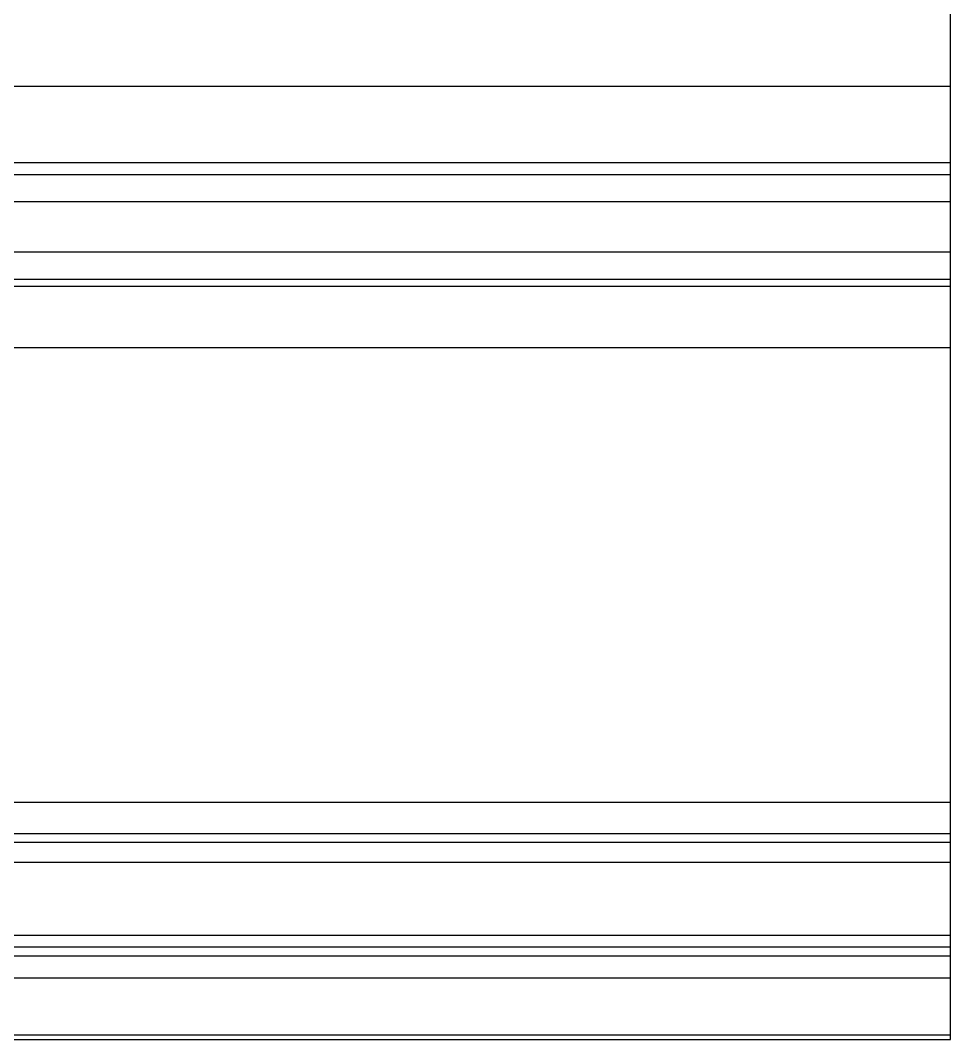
# Model space of a CAD drawing. Header units: centimetres. Extents: x 470464 to 524273, y 49611 to 59074.
# Drawn here: x 509044.5 to 509064.81, y 50568.41 to 50590.66 of the extents above; entities that cross this region are included whole.
import ezdxf

# ---------------------------------------------------------------- set-up
doc = ezdxf.new("R2010")
doc.units = ezdxf.units.CM
doc.header["$MEASUREMENT"] = 0
doc.layers.add('vinç', color=7, linetype='Continuous')

# ---------------------------------------------------------------- blocks, each defined once
blk = doc.blocks.new('dytjtyjtydhrshtjy')
at = {"color": 2, "linetype": 'Continuous', "lineweight": 25}
for p, q in [((427789.423, 68779.281), (427969.818, 68779.281)), ((427789.423, 68777.612), (427969.818, 68777.612)), ((427798.918, 68777.352), (427969.818, 68777.352)), ((427969.818, 68776.754), (427798.918, 68776.754)), ((427798.918, 68775.659), (427969.818, 68775.659)), ((427969.818, 68775.06), (427798.918, 68775.06)), ((427789.423, 68774.91), (427969.818, 68774.91)), ((427969.818, 68773.569), (427789.423, 68773.569)), ((427789.423, 68763.644), (427969.818, 68763.644)), ((427789.423, 68762.96), (427969.818, 68762.96)), ((427798.918, 68762.771), (427969.818, 68762.771)), ((427969.818, 68762.331), (427798.918, 68762.331)), ((427798.918, 68760.746), (427969.818, 68760.746)), ((427789.423, 68760.29), (427969.818, 68760.29)), ((427969.818, 68760.479), (427798.918, 68760.479)), ((427789.423, 68759.814), (427969.818, 68759.814)), ((427789.423, 68758.565), (427969.818, 68758.565)), ((427789.423, 68758.463), (427969.818, 68758.463))]:
    blk.add_line(p, q, dxfattribs=at)
at = {"layer": 'vinç', "color": 2}
blk.add_line((427969.818, 68758.463), (427969.818, 68782.763), dxfattribs=at)
blk = doc.blocks.new('EAWREWFWEFWEGWR')
at = {"layer": 'vinç', "color": 0}
blk.add_blockref('dytjtyjtydhrshtjy', (1111, 30), dxfattribs=at)

msp = doc.modelspace()

# ---------------------------------------------------------------- block references
at = {"layer": 'vinç', "color": 0}
msp.add_blockref('EAWREWFWEFWEGWR', (79983.993, -18220.054), dxfattribs=at)

doc.saveas('drawing.dxf')
